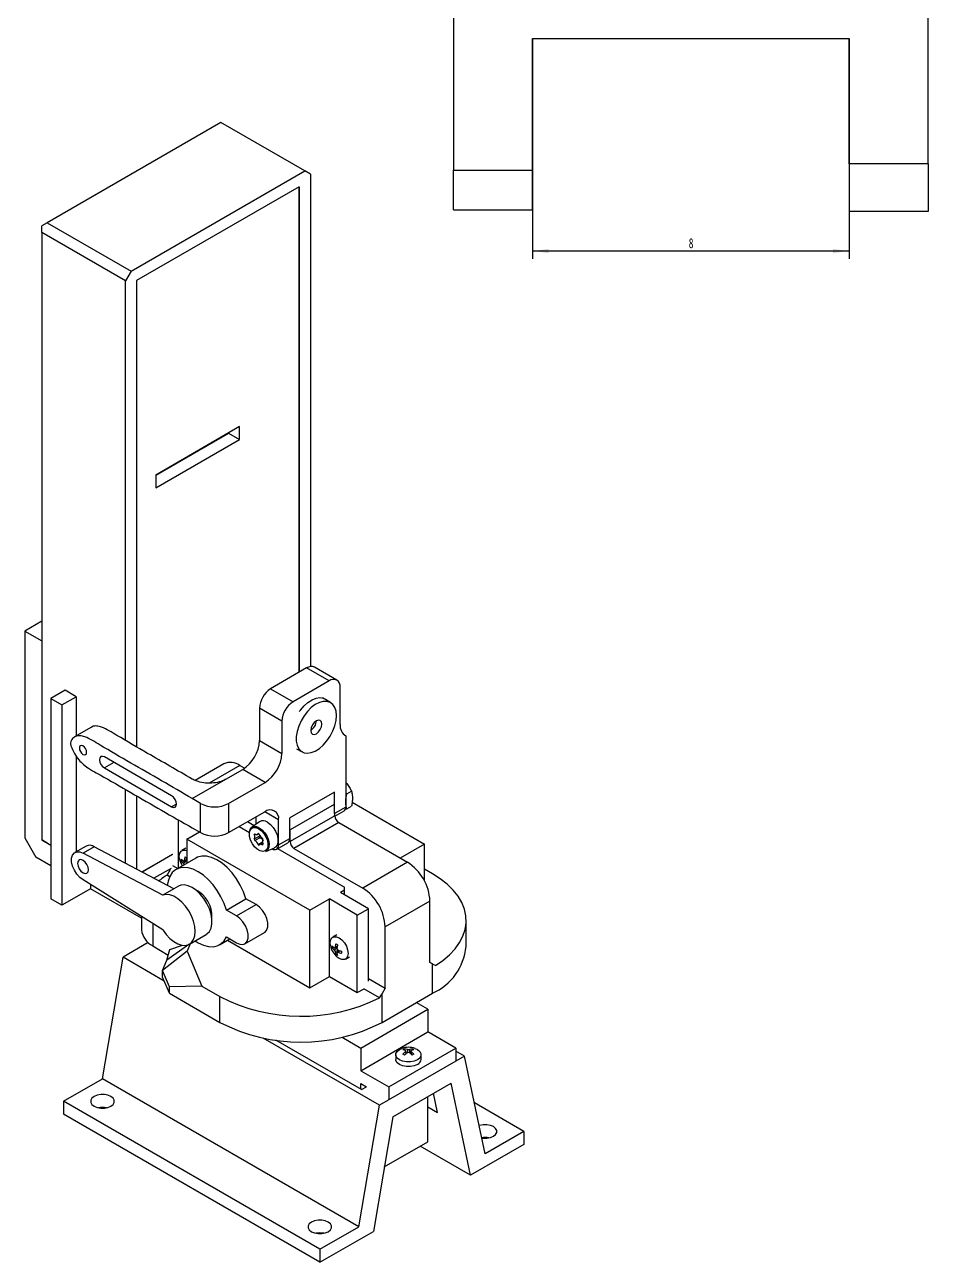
# Model space of a CAD drawing. Header units: millimetres. Extents: x 0 to 1189, y 0 to 841.
# Drawn here: x 814.2 to 1042.6, y 313.7 to 626.5 of the extents above; entities that cross this region are included whole.
import ezdxf

# ---------------------------------------------------------------- set-up
doc = ezdxf.new("R2010")
doc.units = ezdxf.units.MM
doc.layers.add('10', color=7, linetype='Continuous')
doc.styles.add('SLDTEXTSTYLE0', font='TXT', dxfattribs={"width": 0.7})
doc.dimstyles.new('SLDDIMSTYLE24', dxfattribs={"dimtxt": 2.5, "dimasz": 4.08, "dimexe": 0, "dimexo": 0.0625, "dimtad": 2, "dimlfac": 0.1, "dimrnd": 1e-09, "dimzin": 12, "dimdsep": 46, "dimtxsty": 'SLDTEXTSTYLE0', "dimsah": 1, "dimcen": 0.09, "dimadec": 0, "dimazin": 3, "dimtfac": 1, "dimtofl": 0, "dimtmove": 0, "dimatfit": 3, "dimfxl": 1, "dimfrac": 2, "dimtolj": 1, "dimtzin": 12, "dimarcsym": 0})

# ---------------------------------------------------------------- blocks, each defined once
blk = doc.blocks.new('_D_218')
at = {"layer": '10'}
for p, q in [((942.57, 623.06), (942.57, 567.35)), ((1022.57, 623.06), (1022.57, 567.35)), ((942.57, 569.35), (1022.57, 569.35))]:
    blk.add_line(p, q, dxfattribs=at)
for points in [[(942.57, 569.35), (946.65, 568.84), (946.65, 569.85)], [(1022.57, 569.35), (1018.49, 569.85), (1018.49, 568.84)]]:
    blk.add_solid(points, dxfattribs=at)
at = {"layer": '10', "insert": (982.02, 572.57), "char_height": 2.5, "attachment_point": 1, "style": 'SLDTEXTSTYLE0'}
blk.add_mtext('8', dxfattribs=at)

msp = doc.modelspace()

# ---------------------------------------------------------------- linework, layer by layer
at = {"color": 7, "linetype": 'Continuous', "lineweight": 25}
for p, q in [((922.569, 700.064), (922.569, 589.736)), ((1042.569, 591.346), (1042.569, 630.009)), ((942.569, 623.058), (1022.569, 623.058)), ((942.569, 589.736), (942.569, 623.058)), ((1022.569, 591.346), (1022.569, 623.058)), ((863.77, 601.831), (819.873, 576.49)), ((884.983, 589.585), (863.77, 601.831)), ((1042.569, 591.346), (1022.569, 591.346)), ((1022.569, 591.346), (1022.569, 579.346)), ((1042.569, 591.346), (1042.569, 579.346)), ((841.086, 564.244), (884.983, 589.585)), ((886.398, 588.768), (884.983, 589.585)), ((886.398, 588.768), (886.398, 464.308)), ((922.569, 589.736), (942.569, 589.736)), ((922.569, 579.736), (922.569, 589.736)), ((942.569, 579.736), (942.569, 589.736)), ((883.541, 585.572), (842.472, 561.863)), ((883.532, 585.577), (883.541, 585.572)), ((883.541, 462.854), (883.541, 585.572)), ((883.541, 585.486), (883.569, 585.502)), ((883.569, 585.502), (883.569, 462.87)), ((922.569, 579.736), (942.569, 579.736)), ((1042.569, 579.346), (1022.569, 579.346)), ((819.873, 576.49), (818.459, 575.673)), ((818.459, 574.04), (818.459, 575.673)), ((819.873, 576.49), (841.086, 564.244)), ((839.672, 561.794), (818.459, 574.04)), ((818.459, 574.04), (818.459, 420.531)), ((841.086, 564.244), (839.672, 561.794)), ((839.672, 445.636), (839.672, 561.794)), ((842.463, 561.869), (842.472, 561.863)), ((842.472, 561.863), (842.472, 443.996)), ((868.499, 524.956), (847.286, 512.71)), ((847.286, 512.71), (865.671, 523.323)), ((865.671, 523.323), (865.671, 523.324)), ((865.671, 523.323), (868.499, 521.69)), ((868.499, 521.69), (868.499, 524.956)), ((847.286, 509.444), (868.499, 521.69)), ((861.933, 521.166), (861.933, 521.165)), ((847.286, 512.71), (847.286, 509.444)), ((818.459, 475.764), (814.182, 473.295)), ((814.182, 473.295), (818.459, 470.826)), ((814.182, 473.295), (814.182, 421.036)), ((885.436, 463.948), (876.345, 458.699)), ((891.093, 460.682), (885.436, 463.948)), ((893.093, 460.88), (887.436, 464.146)), ((891.093, 460.682), (882.002, 455.434)), ((824.382, 458.331), (820.765, 456.243)), ((823.594, 454.611), (827.21, 456.699)), ((827.21, 456.699), (824.382, 458.331)), ((827.21, 456.699), (827.21, 446.782)), ((876.345, 458.699), (882.002, 455.434)), ((893.921, 449.636), (893.921, 459.049)), ((820.765, 456.243), (823.594, 454.611)), ((820.765, 456.243), (820.765, 405.618)), ((823.594, 454.611), (823.594, 403.985)), ((879.173, 450.535), (873.516, 453.8)), ((873.516, 453.8), (873.516, 445.635)), ((891.489, 455.212), (889.425, 456.404)), ((879.173, 450.535), (879.173, 442.369)), ((831.028, 448.987), (826.786, 446.537)), ((873.516, 445.635), (879.173, 442.369)), ((895.335, 446.8), (895.002, 446.993)), ((895.335, 446.8), (895.335, 428.783)), ((827.21, 441.645), (827.21, 417.524)), ((851.313, 431.639), (834.303, 441.458)), ((882.877, 443.556), (884.289, 442.741)), ((836.708, 440.07), (834.303, 438.681)), ((834.303, 438.681), (851.313, 428.862)), ((864.522, 439.727), (857.253, 435.531)), ((868.521, 439.331), (860.797, 434.871)), ((865.005, 435.822), (869.274, 438.286)), ((868.521, 439.331), (869.773, 438.608)), ((874.931, 435.021), (869.274, 438.286)), ((856.519, 430.924), (865.005, 435.822)), ((865.712, 429.699), (874.931, 435.021)), ((895.335, 435.024), (895.609, 434.72)), ((839.672, 414.569), (839.672, 433.239)), ((892.507, 432.592), (881.193, 426.06)), ((892.507, 427.15), (892.507, 432.592)), ((895.579, 432.127), (895.335, 432.341)), ((895.579, 432.127), (896.771, 432.815)), ((842.472, 431.629), (842.472, 413.09)), ((852.515, 429.556), (851.313, 428.862)), ((858.641, 429.699), (856.519, 430.924)), ((858.641, 422.341), (858.641, 429.699)), ((865.712, 429.699), (865.712, 422.341)), ((892.411, 429.447), (881.249, 423.003)), ((895.335, 428.783), (892.507, 427.15)), ((895.579, 428.356), (896.771, 429.044)), ((896.943, 429.996), (915.221, 419.444)), ((852.996, 425.572), (852.996, 413.367)), ((865.712, 422.341), (874.829, 427.604)), ((872.708, 424.517), (872.708, 426.38)), ((878.365, 425.563), (874.829, 427.604)), ((878.365, 419.249), (878.365, 425.563)), ((881.193, 420.882), (881.193, 426.06)), ((892.563, 426.595), (881.249, 420.064)), ((892.563, 426.595), (892.563, 426.701)), ((892.566, 426.507), (894.921, 427.867)), ((895.239, 428.29), (895.579, 428.356)), ((855.117, 420.669), (858.327, 422.522)), ((856.519, 423.566), (858.641, 422.341)), ((868.396, 423.891), (870.965, 422.408)), ((870.518, 425.116), (872.198, 424.145)), ((873.5, 425.096), (871.583, 423.696)), ((881.249, 420.064), (881.249, 423.003)), ((893.553, 424.88), (882.239, 418.349)), ((893.553, 424.88), (910.948, 414.839)), ((814.182, 421.036), (817.01, 416.137)), ((818.459, 420.531), (820.765, 419.199)), ((819.873, 419.714), (818.459, 420.531)), ((820.765, 419.199), (819.873, 419.714)), ((886.23, 402.708), (855.117, 420.669)), ((855.117, 420.669), (855.117, 414.591)), ((872.192, 421.847), (872.406, 421.971)), ((873.38, 421.371), (872.192, 420.685)), ((872.321, 420.351), (873.509, 421.037)), ((873.011, 421.885), (873.302, 422.053)), ((874.283, 419.896), (873.193, 419.267)), ((873.6, 421.594), (873.379, 421.371)), ((874.315, 419.735), (873.633, 419.342)), ((877.868, 418.15), (880.696, 419.783)), ((878.365, 419.249), (881.193, 420.882)), ((915.221, 419.444), (909.095, 415.908)), ((915.221, 410.119), (915.221, 419.444)), ((820.765, 413.969), (817.01, 416.137)), ((829.689, 418.955), (826.861, 417.322)), ((831.755, 418.75), (828.926, 417.118)), ((849.047, 406.491), (828.926, 417.118)), ((851.875, 408.124), (831.755, 418.75)), ((843.802, 412.387), (851.582, 416.878)), ((851.572, 416.788), (843.879, 412.347)), ((851.551, 416.8), (851.551, 416.86)), ((854.919, 418.405), (853.919, 417.827)), ((875.122, 417.565), (877.293, 418.526)), ((878.104, 418.287), (894.967, 408.552)), ((882.239, 418.349), (899.634, 408.307)), ((851.153, 413.279), (846.834, 410.786)), ((850.777, 412.678), (851.109, 413.254)), ((851.572, 414.006), (852.838, 413.275)), ((857.396, 415.907), (852.446, 413.049)), ((853.73, 415.134), (854.053, 415.32)), ((854.26, 414.613), (854.928, 415.076)), ((854.39, 415.119), (855.021, 415.387)), ((854.506, 415.298), (855.049, 415.554)), ((910.948, 414.839), (899.634, 408.307)), ((917.245, 411.939), (915.221, 413.107)), ((849.047, 397.767), (828.926, 410.371)), ((850.797, 411.188), (850.146, 411.563)), ((830.827, 408.161), (823.594, 403.985)), ((830.827, 409.18), (830.827, 408.161)), ((843.716, 400.72), (830.827, 408.161)), ((851.875, 408.124), (849.047, 406.491)), ((853.012, 408.803), (851.854, 408.135)), ((894.967, 407.752), (894.008, 407.198)), ((901.079, 403.116), (894.008, 407.198)), ((894.967, 406.645), (894.967, 408.552)), ((823.594, 403.985), (820.765, 405.618)), ((865.141, 402.78), (870.091, 405.637)), ((867.737, 401.281), (872.687, 404.138)), ((872.687, 404.138), (870.091, 405.637)), ((886.23, 402.708), (891.18, 405.565)), ((898.251, 401.483), (891.18, 405.565)), ((891.18, 385.968), (891.18, 405.565)), ((916.605, 405.041), (905.291, 398.509)), ((916.605, 389.526), (916.605, 405.041)), ((843.716, 401.106), (843.716, 397.748)), ((867.737, 401.281), (865.141, 402.78)), ((886.23, 383.111), (886.23, 402.708)), ((898.251, 401.483), (901.079, 403.116)), ((898.251, 381.886), (898.251, 401.483)), ((901.079, 384.825), (901.079, 403.116)), ((846.519, 399.35), (846.519, 393.74)), ((905.291, 382.995), (905.291, 398.509)), ((925.739, 393.569), (925.739, 400.101)), ((845.399, 394.542), (839.018, 390.858)), ((855.976, 394.256), (855.2, 392.386)), ((855.809, 394.16), (860.051, 396.609)), ((863.445, 393.996), (865.993, 395.467)), ((865.141, 395.958), (867.737, 394.46)), ((865.41, 395.13), (886.23, 383.111)), ((869.826, 394.253), (874.775, 397.11)), ((893.064, 396.486), (892.054, 395.903)), ((846.519, 393.74), (850.463, 391.379)), ((855.2, 392.386), (849.026, 387.476)), ((855.636, 394.07), (850.119, 390.111)), ((850.119, 390.111), (850.845, 392.783)), ((850.845, 392.783), (854.035, 393.866)), ((855.2, 392.386), (858.969, 383.534)), ((891.865, 393.209), (892.188, 393.395)), ((892.395, 392.688), (893.063, 393.151)), ((892.526, 393.194), (893.156, 393.462)), ((892.641, 393.373), (893.184, 393.629)), ((892.641, 392.262), (893.376, 392.609)), ((892.827, 391.543), (893.15, 391.73)), ((893.691, 392.535), (893.145, 392.123)), ((893.357, 392.133), (893.85, 392.475)), ((833.816, 360.093), (839.018, 390.858)), ((849.457, 384.832), (839.018, 390.858)), ((849.026, 387.476), (850.119, 390.111)), ((895.254, 390.36), (896.264, 390.943)), ((917.245, 389.156), (916.605, 389.526)), ((917.245, 381.731), (917.245, 389.156)), ((850.777, 383.364), (849.026, 387.476)), ((849.026, 385.843), (849.026, 387.476)), ((850.777, 381.731), (849.026, 385.843)), ((886.23, 383.111), (891.18, 385.968)), ((891.18, 385.968), (898.251, 381.886)), ((901.079, 385.426), (905.291, 382.995)), ((858.969, 383.534), (850.777, 383.364)), ((850.777, 381.731), (850.777, 383.364)), ((850.777, 381.731), (863.505, 374.383)), ((858.969, 383.534), (863.505, 380.915)), ((898.251, 381.886), (899.948, 382.866)), ((903.867, 380.551), (899.902, 382.84)), ((905.291, 382.995), (904.517, 381.655)), ((904.517, 374.383), (917.245, 381.731)), ((904.517, 374.383), (904.517, 381.655)), ((863.505, 374.383), (863.505, 380.915)), ((916.101, 377.68), (913.165, 379.375)), ((899.13, 367.883), (916.101, 377.68)), ((916.101, 377.68), (916.101, 371.964)), ((903.824, 353.446), (874.418, 370.422)), ((899.318, 357.376), (877.644, 369.888)), ((894.429, 370.597), (899.13, 367.883)), ((899.13, 362.168), (916.101, 371.964)), ((923.172, 367.882), (916.101, 371.964)), ((899.13, 367.883), (899.13, 362.168)), ((906.201, 358.086), (923.172, 367.882)), ((907.962, 366.208), (907.962, 365.03)), ((910.2, 367.718), (910.2, 367.345)), ((910.446, 366.964), (910.496, 366.366)), ((910.627, 366.474), (910.543, 367.153)), ((910.916, 367.52), (910.849, 366.71)), ((911.408, 367.52), (911.475, 366.71)), ((911.781, 367.153), (911.697, 366.474)), ((911.878, 366.964), (911.828, 366.366)), ((912.123, 367.718), (912.123, 367.345)), ((914.362, 365.03), (914.362, 366.208)), ((923.172, 367.882), (923.172, 364.638)), ((925.359, 365.877), (923.172, 367.14)), ((925.359, 365.877), (903.824, 353.446)), ((930.56, 341.118), (925.359, 365.877)), ((823.999, 354.425), (833.816, 360.093)), ((898.623, 322.681), (833.816, 360.093)), ((899.13, 362.168), (906.201, 358.086)), ((899.13, 358.901), (900.546, 358.084)), ((899.13, 357.484), (899.13, 358.901)), ((899.318, 357.376), (900.565, 358.095)), ((906.201, 358.086), (906.201, 354.841)), ((907.215, 350.504), (921.969, 359.021)), ((926.864, 335.718), (921.969, 359.021)), ((888.806, 317.013), (823.999, 354.425)), ((823.999, 354.425), (823.999, 351.159)), ((916.101, 344.202), (916.101, 355.633)), ((918.552, 351.625), (917.536, 356.462)), ((940.378, 346.785), (927.85, 354.017)), ((888.806, 313.747), (823.999, 351.159)), ((898.623, 322.681), (903.824, 353.446)), ((907.215, 350.504), (902.319, 321.548)), ((916.101, 353.04), (918.552, 351.625)), ((905.073, 337.836), (916.101, 344.202)), ((940.378, 346.785), (930.56, 341.118)), ((940.378, 346.785), (940.378, 343.519)), ((926.864, 335.718), (914.134, 343.067)), ((940.378, 343.519), (926.864, 335.718)), ((888.806, 317.013), (898.623, 322.681)), ((888.806, 313.747), (902.319, 321.548)), ((888.806, 317.013), (888.806, 313.747))]:
    msp.add_line(p, q, dxfattribs=at)
at = {"color": 7, "linetype": 'Continuous', "lineweight": 25, "flags": 128}
for points in [[(892.98, 451.916), (892.876, 453.039), (892.568, 453.996), (892.068, 454.747), (891.397, 455.262), (890.582, 455.52), (889.657, 455.51), (888.66, 455.233), (887.631, 454.699), (886.613, 453.931), (885.647, 452.96), (884.773, 451.826), (884.026, 450.576), (883.438, 449.26), (883.031, 447.932), (882.824, 446.647), (882.824, 445.458), (883.031, 444.412), (883.438, 443.554), (884.026, 442.917), (884.773, 442.528), (885.647, 442.404), (886.613, 442.548), (887.631, 442.956), (888.66, 443.61), (889.657, 444.484), (890.582, 445.542), (891.397, 446.74), (892.068, 448.03), (892.568, 449.359), (892.876, 450.672), (892.98, 451.916)], [(883.569, 452.941), (883.854, 453.327), (884.779, 454.385), (885.776, 455.259), (886.805, 455.913), (887.823, 456.32), (888.789, 456.465), (889.664, 456.34), (890.41, 455.952), (890.747, 455.64)], [(889.303, 449.793), (889.196, 450.356), (888.889, 450.708), (888.43, 450.798), (887.889, 450.61), (887.348, 450.173), (886.889, 449.554), (886.583, 448.847), (886.475, 448.16), (886.583, 447.597), (886.889, 447.244), (887.348, 447.155), (887.889, 447.343), (888.43, 447.78), (888.889, 448.399), (889.196, 449.106), (889.303, 449.793)], [(829.823, 442.656), (829.753, 443.103), (829.553, 443.562), (829.255, 443.965), (828.903, 444.249), (828.551, 444.371), (828.253, 444.313), (828.054, 444.084), (827.984, 443.718), (828.054, 443.271), (828.253, 442.812), (828.551, 442.409), (828.903, 442.126), (829.255, 442.003), (829.553, 442.061), (829.753, 442.291), (829.823, 442.656)], [(834.303, 441.458), (833.843, 441.618), (833.453, 441.543), (833.192, 441.243), (833.1, 440.764), (833.192, 440.18), (833.453, 439.579), (833.843, 439.053), (834.303, 438.681)], [(851.313, 428.862), (851.773, 428.702), (852.163, 428.778), (852.424, 429.078), (852.515, 429.556), (852.424, 430.14), (852.163, 430.741), (851.773, 431.267), (851.313, 431.639)], [(892.507, 427.15), (892.48, 426.847), (892.411, 426.614)], [(870.954, 422.138), (870.961, 422.354), (871.128, 423.099), (871.501, 423.631), (872.049, 423.902), (872.723, 423.888), (873.462, 423.59)], [(873.322, 423.333), (874.016, 422.811), (874.649, 422.094), (875.163, 421.246), (875.514, 420.341), (875.67, 419.461), (875.618, 418.683), (875.361, 418.076), (874.924, 417.695), (874.344, 417.573), (873.673, 417.722), (872.971, 418.127), (872.3, 418.753), (871.72, 419.545), (871.283, 420.431), (871.026, 421.334), (870.974, 422.172), (871.13, 422.872), (871.481, 423.372), (871.995, 423.626), (872.628, 423.613), (873.322, 423.333)], [(873.462, 423.59), (874.201, 423.034), (874.874, 422.271), (875.422, 421.368), (875.796, 420.404), (875.962, 419.467), (875.906, 418.638), (875.633, 417.993), (875.167, 417.587), (875.122, 417.565)], [(875.514, 424.982), (876.271, 424.419), (876.967, 423.65), (877.545, 422.738), (877.958, 421.757), (878.174, 420.785), (878.174, 419.902), (877.958, 419.179), (877.545, 418.675), (877.293, 418.526)], [(881.249, 423.003), (881.208, 423.505), (881.193, 423.594)], [(872.321, 422.031), (872.457, 421.939), (872.593, 421.875), (872.725, 421.839), (872.848, 421.835), (872.96, 421.861), (873.056, 421.916), (873.135, 422), (873.193, 422.109)], [(874.323, 419.195), (874.187, 419.287), (874.051, 419.352), (873.92, 419.387), (873.796, 419.392), (873.684, 419.366), (873.588, 419.311), (873.509, 419.227), (873.451, 419.118)], [(828.926, 410.371), (828.103, 410.983), (827.347, 411.818), (826.718, 412.81), (826.269, 413.877), (826.035, 414.933), (826.035, 415.893), (826.269, 416.68), (826.718, 417.228), (827.347, 417.494), (828.103, 417.456), (828.926, 417.118)], [(853.315, 415.736), (853.256, 416.362), (853.367, 417.106), (853.688, 417.649), (854.189, 417.938), (854.82, 417.945), (855.117, 417.859)], [(870.091, 405.637), (869.479, 407.362), (868.673, 409.058), (867.697, 410.675), (866.579, 412.165), (865.352, 413.485), (864.052, 414.595), (862.719, 415.462), (861.39, 416.061), (860.106, 416.375), (858.905, 416.394), (857.821, 416.117), (857.396, 415.907)], [(830.298, 412.952), (830.194, 413.619), (829.896, 414.304), (829.451, 414.905), (828.926, 415.328), (828.401, 415.511), (827.956, 415.424), (827.659, 415.082), (827.554, 414.536), (827.659, 413.87), (827.956, 413.184), (828.401, 412.584), (828.926, 412.16), (829.451, 411.978), (829.896, 412.064), (830.194, 412.406), (830.298, 412.952)], [(865.141, 402.78), (864.551, 404.452), (863.778, 406.1), (862.842, 407.675), (861.771, 409.135), (860.593, 410.44), (859.342, 411.553), (858.053, 412.442), (856.76, 413.084), (855.5, 413.461), (854.308, 413.562), (853.217, 413.384), (852.258, 412.933), (851.456, 412.22), (850.834, 411.266), (850.41, 410.097), (850.217, 408.999)], [(848.457, 410.427), (848.163, 410.252), (847.988, 410.177)], [(918.004, 388.718), (919.905, 390.03), (921.564, 391.447), (922.964, 392.954), (924.09, 394.536), (924.931, 396.176), (925.477, 397.857), (925.724, 399.561), (925.668, 401.271), (925.31, 402.969), (924.654, 404.637), (923.707, 406.257), (922.478, 407.814), (920.981, 409.289), (919.23, 410.669), (917.245, 411.939)], [(849.047, 397.767), (849.894, 396.601), (850.843, 395.591), (851.854, 394.782), (852.884, 394.206), (853.888, 393.89), (854.824, 393.846), (855.652, 394.077), (856.335, 394.573), (856.845, 395.311), (857.16, 396.262), (857.267, 397.383), (857.16, 398.628), (856.845, 399.942), (856.335, 401.27), (855.652, 402.554), (854.824, 403.74), (853.888, 404.777), (852.884, 405.621), (851.854, 406.235), (850.843, 406.593), (849.894, 406.679), (849.047, 406.491)], [(860.051, 396.609), (860.231, 396.724), (860.843, 397.343), (861.266, 398.197), (861.482, 399.247), (861.482, 400.449), (861.266, 401.75), (860.843, 403.092), (860.231, 404.417), (859.458, 405.668), (858.556, 406.789), (857.567, 407.732), (856.532, 408.455), (855.497, 408.927), (854.507, 409.127), (853.606, 409.046), (853.012, 408.803)], [(874.775, 397.11), (874.919, 397.206), (875.374, 397.76), (875.611, 398.555), (875.611, 399.525), (875.374, 400.594), (874.919, 401.673), (874.284, 402.675), (873.519, 403.52), (872.687, 404.138)], [(867.737, 394.46), (868.569, 394.117), (869.334, 394.079), (869.969, 394.348), (870.424, 394.902), (870.661, 395.697), (870.661, 396.668), (870.424, 397.736), (869.969, 398.815), (869.334, 399.818), (868.569, 400.663), (867.737, 401.281)], [(857.239, 394.986), (858.053, 394.48), (859.342, 393.881), (860.593, 393.549), (861.771, 393.494), (862.842, 393.717), (863.778, 394.213), (864.551, 394.967), (865.141, 395.958)], [(891.45, 393.811), (891.391, 394.438), (891.502, 395.181), (891.823, 395.724), (892.324, 396.013), (892.955, 396.02), (893.654, 395.744)], [(893.654, 395.744), (894.353, 395.213), (894.984, 394.477), (895.485, 393.61), (895.806, 392.696), (895.917, 391.825), (895.806, 391.082), (895.485, 390.539), (894.984, 390.25), (894.353, 390.243), (893.654, 390.518), (893.141, 390.883)], [(913.425, 364.902), (912.615, 364.562), (911.662, 364.383), (910.661, 364.383), (909.709, 364.562), (908.899, 364.902), (908.311, 365.369), (908.001, 365.919), (908.001, 366.497), (908.311, 367.046), (908.899, 367.514), (909.47, 367.776)], [(912.854, 367.776), (913.425, 367.514), (914.013, 367.046), (914.322, 366.497), (914.322, 365.919), (914.013, 365.369), (913.425, 364.902)], [(913.425, 363.724), (912.615, 363.384), (911.662, 363.206), (910.661, 363.206), (909.709, 363.384), (908.899, 363.724), (908.311, 364.192), (908.001, 364.741), (907.962, 365.03)], [(831.721, 353.186), (832.48, 352.867), (833.373, 352.7), (834.311, 352.7), (835.204, 352.867), (835.963, 353.186), (836.515, 353.624), (836.805, 354.14), (836.805, 354.682), (836.515, 355.197), (835.963, 355.635), (835.204, 355.954), (834.311, 356.121), (833.373, 356.121), (832.48, 355.954), (831.721, 355.635), (831.169, 355.197), (830.879, 354.682), (830.879, 354.14), (831.169, 353.624), (831.721, 353.186)], [(929.717, 345.134), (930.065, 345.09), (931.004, 345.09), (931.897, 345.257), (932.656, 345.575), (933.208, 346.014), (933.498, 346.529), (933.498, 347.071), (933.208, 347.586), (932.656, 348.025), (931.897, 348.343), (931.004, 348.511), (930.065, 348.511), (929.173, 348.343), (929.05, 348.305)], [(890.901, 323.92), (890.142, 324.239), (889.249, 324.406), (888.311, 324.406), (887.418, 324.239), (886.659, 323.92), (886.107, 323.482), (885.817, 322.967), (885.817, 322.425), (886.107, 321.909), (886.659, 321.471), (887.418, 321.152), (888.311, 320.985), (889.249, 320.985), (890.142, 321.152), (890.901, 321.471), (891.453, 321.909), (891.743, 322.425), (891.743, 322.967), (891.453, 323.482), (890.901, 323.92)]]:
    msp.add_lwpolyline(points, dxfattribs=at)
at = {"color": 7, "linetype": 'Continuous', "lineweight": 25}
for centre, radius, start, end in [((886.608, 462.312), 2.012, 65.69288, 125.61758), ((892.197, 459.328), 1.747, 350.78596, 129.20329), ((879.657, 453.521), 6.147, 122.60548, 177.39452), ((885.314, 450.255), 6.147, 122.60548, 177.39452), ((884.819, 450.749), 3.074, 302.60548, 357.39452), ((896.817, 449.309), 2.914, 173.5725, 239.44686), ((827.963, 444.838), 2.182, 151.62353, 208.37647), ((864.305, 446.054), 9.221, 302.60548, 357.39452), ((869.962, 442.788), 9.221, 302.60548, 357.39452), ((866.178, 436.06), 4.024, 54.38242, 114.30712), ((862.176, 436.522), 7.685, 242.60967, 297.39033), ((894.384, 428.662), 0.959, 304.05635, 7.25583), ((876.21, 425.912), 2.184, 350.78596, 129.20329), ((894.712, 426.693), 2.152, 182.60548, 237.39452), ((862.176, 429.165), 7.685, 242.60967, 297.39033), ((874.421, 423.514), 1.83, 53.32296, 120.19917), ((830.549, 417.102), 2.042, 53.8034, 114.88614), ((872.827, 421.538), 0.707, 135.74844, 154.05022), ((871.389, 421.266), 0.991, 324.09354, 35.90646), ((874.884, 421.538), 2.824, 197.57615, 204.83521), ((871.602, 418.881), 1.636, 13.63627, 63.95287), ((872.502, 420.614), 1.647, 54.80123, 65.20415), ((874.142, 420.613), 1.647, 234.80123, 245.20415), ((876.072, 422.223), 2.824, 197.57615, 204.83521), ((875.042, 422.346), 1.636, 193.63627, 243.95287), ((875.255, 419.961), 0.991, 144.09354, 215.90646), ((871.76, 419.689), 2.824, 17.57615, 24.83521), ((873.817, 419.689), 0.707, 315.74844, 334.05022), ((877.33, 419.081), 1.048, 230.79671, 9.21404), ((880.052, 420.736), 1.151, 304.05635, 7.25583), ((883.398, 420.162), 2.152, 182.60548, 237.39452), ((860.188, 414.583), 5.727, 163.68317, 172.83538), ((857.462, 420.488), 5.111, 237.18043, 242.82495), ((858.235, 416.624), 5, 190.23252, 212.31076), ((857.904, 415.385), 4.181, 176.54898, 183.45102), ((856.248, 417.876), 3.37, 221.64406, 233.83869), ((856.139, 417.056), 3.082, 218.58443, 232.42559), ((862.241, 414.288), 7.302, 166.92021, 174.1971), ((904.323, 404.482), 12.294, 2.60548, 57.39452), ((862.845, 390.854), 24.293, 121.51574, 126.31927), ((854.281, 401.407), 7.176, 355.61157, 64.38305), ((893.009, 397.95), 12.294, 2.60548, 57.39452), ((848.583, 398.167), 4.885, 184.93046, 244.99794), ((898.323, 392.659), 5.727, 163.68317, 172.83538), ((895.597, 398.563), 5.111, 237.18043, 242.82495), ((896.371, 394.7), 5, 190.23252, 229.76211), ((896.039, 393.461), 4.181, 176.54898, 183.45102), ((894.383, 395.951), 3.37, 221.64406, 233.83869), ((894.274, 395.131), 3.082, 218.58443, 232.42559), ((895.697, 392.669), 3.083, 187.57695, 201.41684), ((895.131, 395.032), 4.181, 236.55162, 243.45376), ((900.376, 392.363), 7.302, 166.92021, 174.1971), ((896.462, 392.353), 3.37, 186.1641, 198.35782), ((896.35, 399.337), 7.303, 245.80541, 253.08165), ((895.579, 397.411), 5.727, 247.16732, 256.31907), ((899.33, 392.099), 5.112, 177.17769, 182.82231), ((911.375, 394.908), 14.426, 294.0092, 354.67066), ((884.045, 420.591), 44.677, 242.62918, 296.33752), ((884.011, 413.823), 44.452, 242.52843, 297.47157), ((911.162, 363.071), 5, 70.22225, 109.77775), ((912.068, 363.979), 4.18, 116.54578, 123.44884), ((909.085, 364.166), 3.369, 66.16795, 78.3643), ((913.905, 362.401), 5.726, 127.16296, 136.31616), ((907.43, 361.81), 5.11, 57.17987, 62.82551), ((909.741, 364.671), 3.082, 67.58081, 81.42294), ((915.187, 360.772), 7.301, 125.80122, 133.07905), ((912.583, 364.671), 3.082, 98.57706, 112.41919), ((907.137, 360.772), 7.301, 46.92095, 54.19878), ((913.239, 364.166), 3.369, 101.6357, 113.83205), ((908.419, 362.401), 5.726, 43.68384, 52.83704), ((910.255, 363.979), 4.18, 56.55116, 63.45422), ((914.893, 361.81), 5.11, 117.17449, 122.82013), ((912.813, 365.153), 1.554, 293.19076, 355.4891), ((833.842, 347.8), 5.077, 78.65531, 101.34469), ((930.534, 340.175), 5.091, 78.67503, 99.3888), ((888.78, 316.085), 5.077, 78.65531, 101.34469)]:
    msp.add_arc(centre, radius, start, end, dxfattribs=at)
for centre, major_axis, ratio, start_param, end_param in [((871.283, 400.84), (20.507, 35.517), 0.5773346, 1.570837, 1.6020755), ((896.739, 400.994), (29, -16.744), 0.0000704, 0.7476977, 0.7854388), ((884.011, 393.493), (20.507, 35.517), 0.5773346, 4.6811911, 4.7124296)]:
    msp.add_ellipse(centre, major_axis=major_axis, ratio=ratio, start_param=start_param, end_param=end_param, dxfattribs=at)
for points, knots in [([(856.519, 435.875), (852.759, 438.041), (846.411, 441.698), (839.407, 445.742), (835.537, 448.098), (833.801, 449.022), (832.354, 449.338), (831.464, 449.297), (831.122, 448.998), (831.057, 448.942)], [0, 0, 0, 0, 0.4366444, 0.7369879, 0.8121185, 0.8868863, 0.9364637, 0.9879771, 1, 1, 1, 1]), ([(856.519, 430.924), (853.931, 432.445), (848.755, 435.488), (840.993, 439.918), (835.166, 443.291), (831.293, 445.651), (829.564, 446.565), (828.1, 446.909), (826.905, 446.744), (826.342, 446.177), (826.043, 445.876)], [0, 0, 0, 0, 0.2481218, 0.4962681, 0.744355, 0.8064137, 0.8681726, 0.9091242, 0.9516747, 1, 1, 1, 1]), ([(826.043, 443.801), (826.342, 443.154), (826.905, 441.937), (828.1, 440.392), (829.564, 439.047), (831.293, 437.964), (835.166, 435.853), (840.993, 432.497), (848.755, 427.965), (853.931, 425.032), (856.519, 423.566)], [0, 0, 0, 0, 0.0483253, 0.0908758, 0.1318274, 0.1935863, 0.255645, 0.5037319, 0.7518782, 1, 1, 1, 1]), ([(865.005, 435.822), (864.481, 435.575), (863.433, 435.08), (861.431, 434.782), (859.395, 434.865), (857.693, 435.273), (856.853, 435.704), (856.519, 435.875)], [0, 0, 0, 0, 0.2146693, 0.4293379, 0.644026, 0.8587321, 1, 1, 1, 1]), ([(895.327, 430.096), (895.341, 430.446), (895.369, 431.101), (895.513, 431.802), (895.579, 432.127)], [0, 0, 0, 0, 0.5352608, 1, 1, 1, 1]), ([(895.609, 434.72), (895.851, 434.393), (896.302, 433.78), (896.622, 433.121), (896.771, 432.815)], [0, 0, 0, 0, 0.5352608, 1, 1, 1, 1]), ([(896.771, 432.815), (896.853, 432.502), (896.993, 431.963), (897.014, 431.337), (897.024, 431.075)], [0, 0, 0, 0, 0.5819428, 1, 1, 1, 1]), ([(895.579, 428.356), (895.498, 428.669), (895.357, 429.207), (895.336, 429.834), (895.327, 430.096)], [0, 0, 0, 0, 0.5819428, 1, 1, 1, 1]), ([(897.024, 431.075), (897.009, 430.725), (896.981, 430.07), (896.838, 429.369), (896.771, 429.044)], [0, 0, 0, 0, 0.5352608, 1, 1, 1, 1]), ([(873.509, 421.037), (873.637, 421.02), (873.832, 420.995), (874.064, 420.864), (874.21, 420.727), (874.31, 420.565), (874.342, 420.446), (874.356, 420.392)], [0, 0, 0, 0, 0.3406151, 0.5163922, 0.6864498, 0.8565075, 1, 1, 1, 1]), ([(854.26, 415.156), (854.288, 415.14), (854.344, 415.108), (854.422, 415.125), (854.482, 415.187), (854.498, 415.261), (854.506, 415.298)], [0, 0, 0, 0, 0.2500839, 0.5, 0.7499161, 1, 1, 1, 1]), ([(854.506, 414.187), (854.498, 414.224), (854.482, 414.298), (854.422, 414.423), (854.344, 414.537), (854.288, 414.588), (854.26, 414.613)], [0, 0, 0, 0, 0.2500839, 0.5, 0.7499161, 1, 1, 1, 1]), ([(892.395, 393.231), (892.423, 393.215), (892.479, 393.183), (892.557, 393.2), (892.617, 393.263), (892.633, 393.336), (892.641, 393.373)], [0, 0, 0, 0, 0.2500839, 0.5, 0.7499161, 1, 1, 1, 1]), ([(892.641, 392.262), (892.633, 392.299), (892.617, 392.373), (892.557, 392.498), (892.479, 392.612), (892.423, 392.663), (892.395, 392.688)], [0, 0, 0, 0, 0.2500839, 0.5, 0.7499161, 1, 1, 1, 1]), ([(893.111, 393.102), (893.111, 393.06), (893.111, 392.977), (893.165, 392.849), (893.249, 392.738), (893.321, 392.697), (893.357, 392.676)], [0, 0, 0, 0, 0.2500839, 0.5, 0.7499161, 1, 1, 1, 1]), ([(893.357, 392.133), (893.321, 392.145), (893.249, 392.168), (893.165, 392.147), (893.111, 392.088), (893.111, 392.024), (893.111, 391.991)], [0, 0, 0, 0, 0.2500839, 0.5, 0.7499161, 1, 1, 1, 1]), ([(910.446, 366.964), (910.474, 366.99), (910.53, 367.04), (910.554, 367.124), (910.53, 367.199), (910.474, 367.232), (910.446, 367.248)], [0, 0, 0, 0, 0.2500839, 0.5, 0.7499161, 1, 1, 1, 1]), ([(910.916, 367.52), (910.952, 367.508), (911.024, 367.485), (911.162, 367.474), (911.3, 367.485), (911.372, 367.508), (911.408, 367.52)], [0, 0, 0, 0, 0.2500839, 0.5, 0.7499161, 1, 1, 1, 1]), ([(911.408, 366.693), (911.372, 366.714), (911.3, 366.755), (911.162, 366.773), (911.024, 366.755), (910.952, 366.714), (910.916, 366.693)], [0, 0, 0, 0, 0.2500839, 0.5, 0.7499161, 1, 1, 1, 1]), ([(911.878, 367.248), (911.85, 367.232), (911.794, 367.199), (911.77, 367.124), (911.794, 367.04), (911.85, 366.99), (911.878, 366.964)], [0, 0, 0, 0, 0.2500839, 0.5, 0.7499161, 1, 1, 1, 1])]:
    msp.add_open_spline(points, degree=3, knots=knots, dxfattribs=at)

# ---------------------------------------------------------------- dimensions: what is measured, and where the dimension line sits
at = {"layer": '10'}
dim = msp.add_linear_dim(base=(1022.569, 569.346), p1=(942.569, 623.058), p2=(1022.569, 623.058), dimstyle='SLDDIMSTYLE24', dxfattribs=at)
dim.commit()
dim.dimension.update_dxf_attribs({"geometry": '_D_218', "text_midpoint": (982.569, 569.346), "dimtype": 160})

doc.saveas('drawing.dxf')
